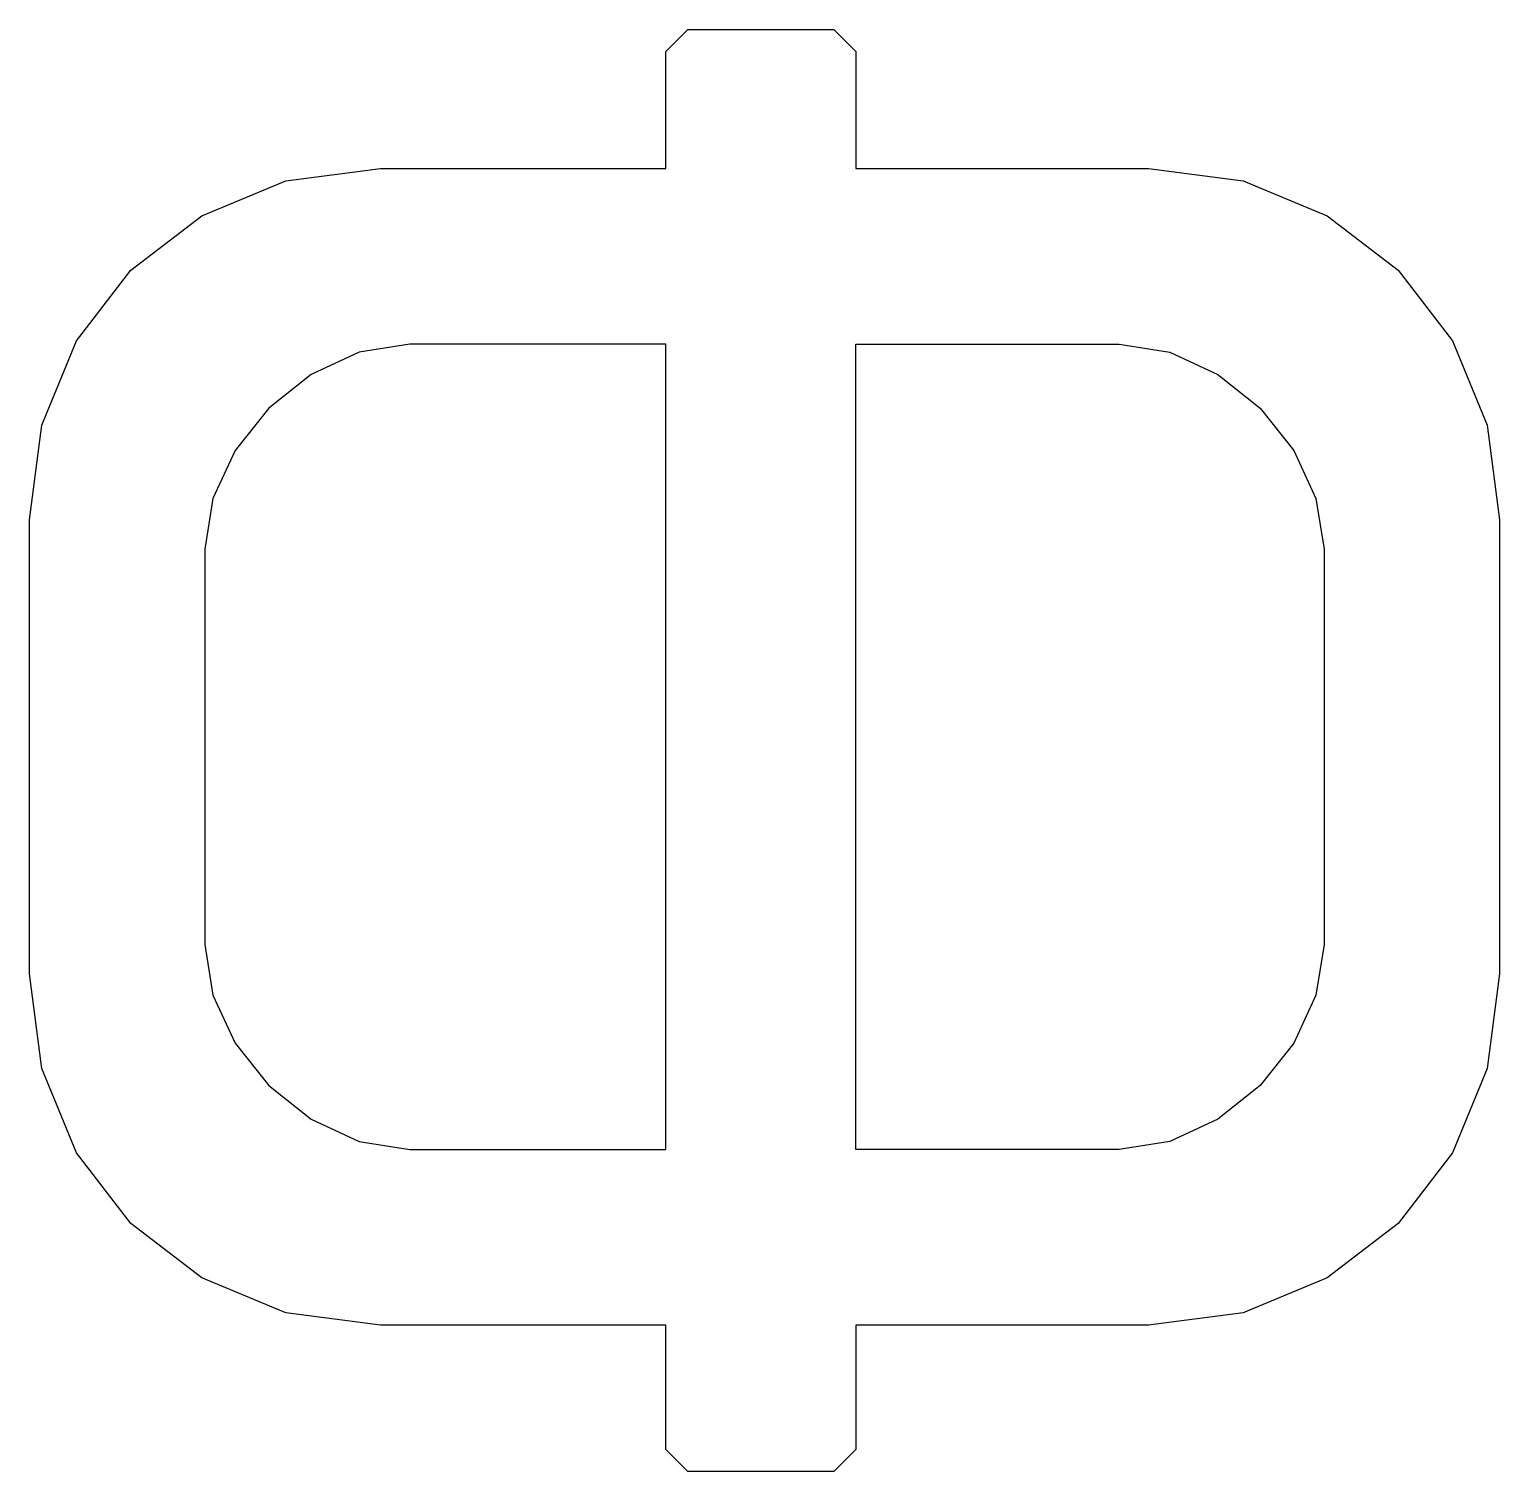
# Model space of a CAD drawing. Header units: metres. Extents: x -5.1 to 5.1, y -5 to 5.
import ezdxf

# ---------------------------------------------------------------- set-up
doc = ezdxf.new("R2010")
doc.units = ezdxf.units.M
doc.layers.add('FERO_ICON_COPPER', color=30, linetype='Continuous')

msp = doc.modelspace()

# ---------------------------------------------------------------- linework, layer by layer
at = {"layer": 'FERO_ICON_COPPER', "color": 30}
for points in [[(-0.53515, 5.0235), (0.48415, 5.0235), (0.63705, 4.8705), (0.63705, 4.0545), (2.67575, 4.0545), (3.33485, 3.9688), (3.92165, 3.7258), (4.41505, 3.3469), (4.79375, 2.8532), (5.03655, 2.266), (5.12225, 1.6065), (5.12225, -1.5555), (5.03655, -2.215), (4.79375, -2.8022), (4.41505, -3.2959), (3.92165, -3.6748), (3.33485, -3.9178), (2.67575, -4.0035), (0.63705, -4.0035), (0.63705, -4.8705), (0.48415, -5.0235), (-0.53515, -5.0235), (-0.68815, -4.8705), (-0.68815, -4.0035), (-2.67585, -4.0035), (-3.33485, -3.9178), (-3.92175, -3.6748), (-4.41515, -3.2959), (-4.79385, -2.8022), (-5.03665, -2.215), (-5.12225, -1.5555), (-5.12225, 1.6065), (-5.03665, 2.266), (-4.79385, 2.8532), (-4.41515, 3.3469), (-3.92175, 3.7258), (-3.33485, 3.9688), (-2.67585, 4.0545), (-0.68815, 4.0545), (-0.68815, 4.8705), (-0.53515, 5.0235)], [(-0.68815, 2.8305), (-2.47195, 2.8305), (-2.82545, 2.7743), (-3.15905, 2.6189), (-3.45315, 2.3842), (-3.68765, 2.0901), (-3.84295, 1.7562), (-3.89905, 1.4025), (-3.89905, -1.3515), (-3.84295, -1.7052), (-3.68765, -2.0391), (-3.45315, -2.3333), (-3.15905, -2.5679), (-2.82545, -2.7233), (-2.47195, -2.7795), (-0.68815, -2.7795)], [(0.63705, 2.8305), (2.47195, 2.8305), (2.82535, 2.7743), (3.15905, 2.6189), (3.45305, 2.3842), (3.68755, 2.0901), (3.84285, 1.7562), (3.89895, 1.4025), (3.89895, -1.3515), (3.84285, -1.7052), (3.68755, -2.0391), (3.45305, -2.3333), (3.15905, -2.5679), (2.82535, -2.7233), (2.47195, -2.7795), (0.63705, -2.7795)]]:
    msp.add_lwpolyline(points, close=True, dxfattribs=at)

doc.saveas('drawing.dxf')
